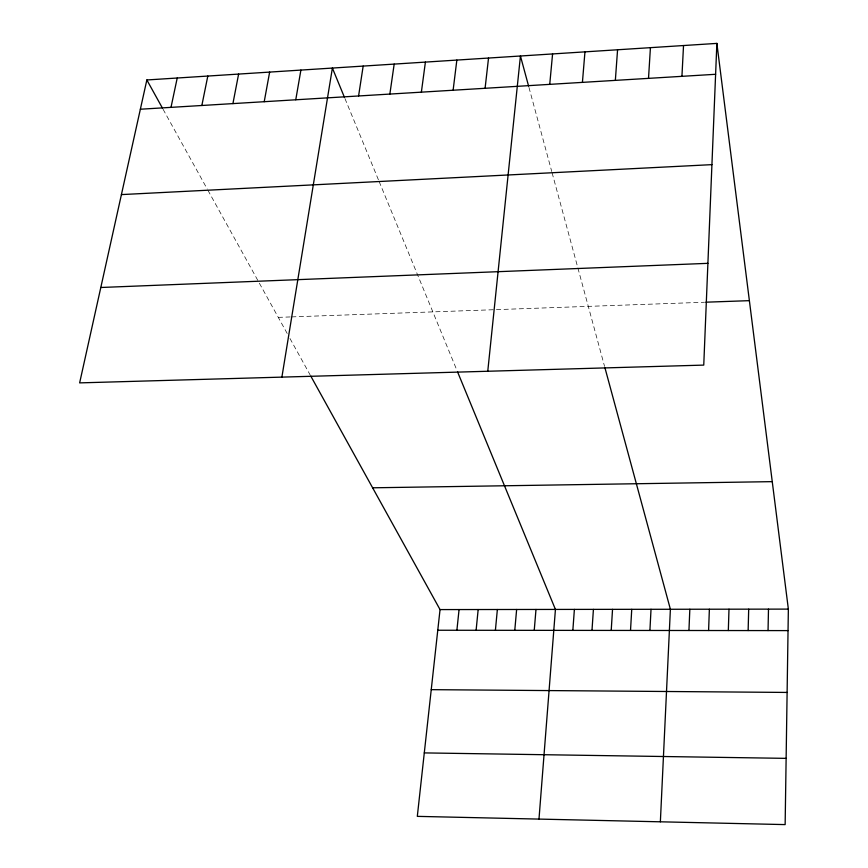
<?xml version="1.0" encoding="UTF-8"?>
<svg xmlns="http://www.w3.org/2000/svg" width="868" height="868" viewBox="0 0 868 868"><rect width="100%" height="100%" fill="white"/><g stroke="black" fill="none" stroke-linecap="round" stroke-linejoin="round"><path stroke-width="0.65" stroke-dasharray="4.34 3.25" d="M278.281 317.363L290.303 316.939M291.637 316.896L704.523 302.248M163.076 109.26L207.268 189.094M207.897 190.233L287.427 333.898M289.966 338.487L310.093 374.846M344.954 98.561L378.632 180.305M379.153 181.553L456.557 369.442M528.959 87.429L551.744 171.495M552.091 172.775L604.562 366.404"/><path stroke-width="1.3" d="M716.87 43.4L703.753 365.102L79.639 382.886L146.855 79.965L716.87 43.4L788.361 609.108L785.139 824.6L417.313 816.365L440.043 609.586L310.744 376.018M768.05 630.58L768.484 609.141M748.14 630.559L748.693 609.162M728.328 630.537L728.99 609.195M708.592 630.515L709.373 609.217M688.942 630.494L689.832 609.249M660.364 821.812L670.389 609.271L604.898 367.62M649.915 630.461L651.022 609.303M681.933 76.341L683.528 45.537M630.515 630.439L631.741 609.325M611.213 630.418L612.537 609.347M648.515 78.37L650.425 47.664M591.987 630.396L593.419 609.379M615.347 80.377L617.571 49.769M572.847 630.385L574.388 609.401M538.985 819.088L555.433 609.434L457.544 371.829M582.417 82.384L584.956 51.863M534.243 630.342L535.99 609.455M514.778 630.32L516.634 609.477M495.4 630.298L497.364 609.51M549.737 84.37L552.58 53.935M476.109 630.287L478.17 609.531M456.894 630.266L459.064 609.564M487.762 371.254L520.442 55.997L528.612 86.149M485.093 88.297L488.532 58.047M453.118 90.229L456.85 60.076M421.371 92.16L425.407 62.095M389.862 94.07L394.18 64.102M358.582 95.979L363.171 66.087M281.894 377.124L332.39 68.062L344.444 97.325M295.76 99.787L300.903 70.08M264.219 101.708L269.644 72.087M232.917 103.607L238.613 74.084M201.843 105.495L207.81 76.058M170.996 107.372L177.224 78.011M140.366 109.227L715.612 74.29M121.422 194.595L711.923 164.638M100.807 287.492L707.908 263.34M705.879 302.194L749.377 300.654M372.622 487.805L772.249 481.642M440.043 609.586L788.361 609.108M437.776 630.244L788.046 630.602M431.244 689.659L787.113 692.436M424.289 752.903L786.126 758.361M146.855 79.965L162.446 108.12"/></g></svg>
